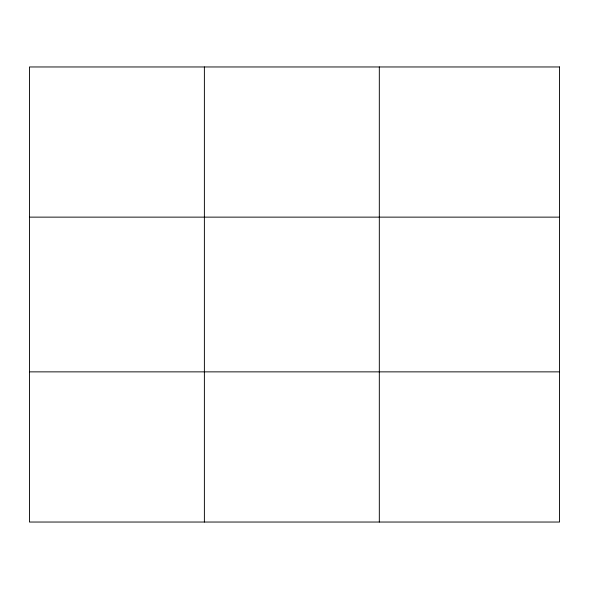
<?xml version="1.0" encoding="UTF-8"?>
<svg xmlns="http://www.w3.org/2000/svg" width="589" height="589" viewBox="0 0 589 589"><rect width="100%" height="100%" fill="white"/><g stroke="black" fill="none" stroke-linecap="round" stroke-linejoin="round"><path stroke-width="0.88" d="M204.383 522.038L204.383 66.962M379.316 522.038L379.316 66.962M29.45 217.135L559.55 217.135M29.45 371.865L559.55 371.865M559.55 66.962L559.55 522.038L29.45 522.038L29.45 66.962L559.55 66.962"/></g></svg>
